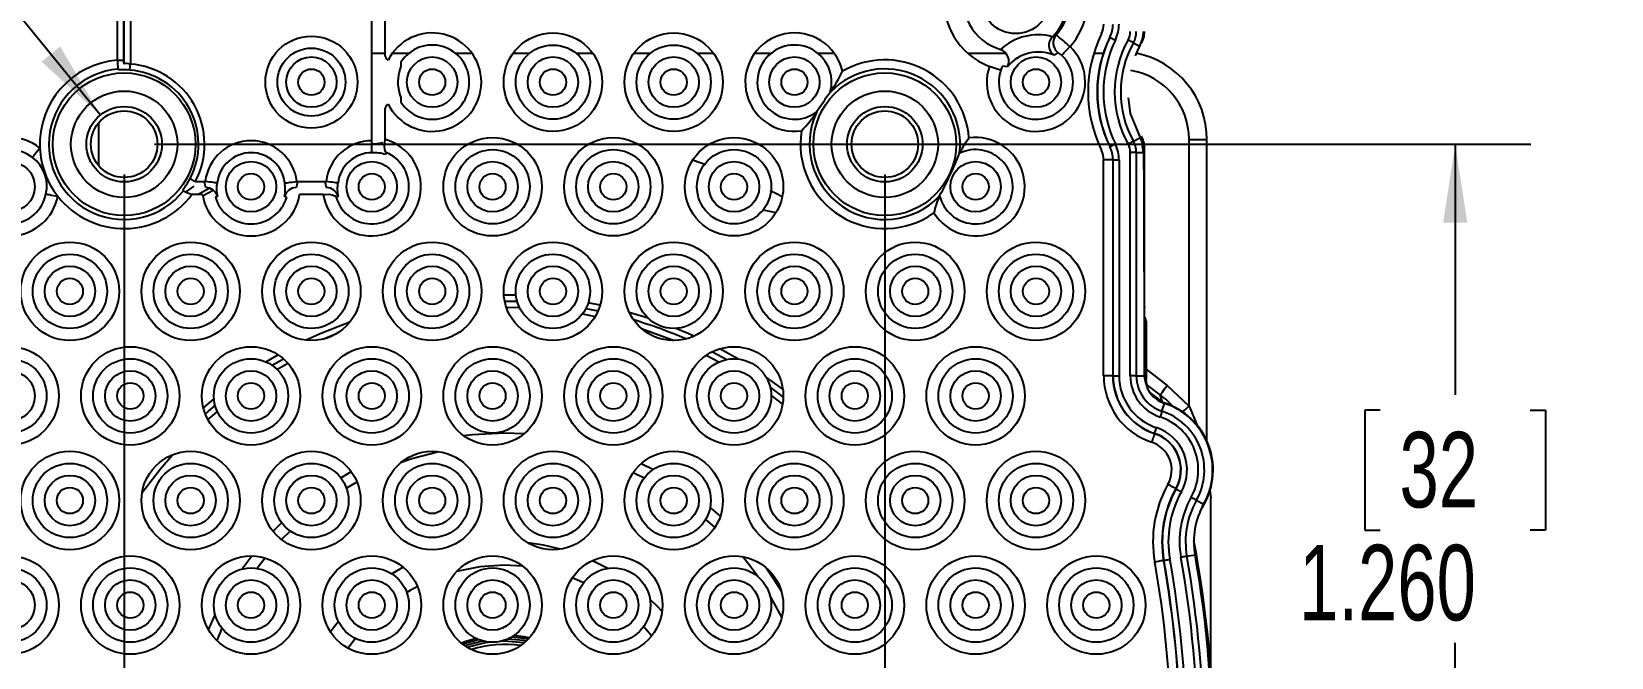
# Model space of a CAD drawing. Extents: x 0.3 to 16.8, y 0.3 to 10.8.
# Drawn here: x 1.963 to 4.58, y 7.27 to 8.306 of the extents above; entities that cross this region are included whole.
import ezdxf
from ezdxf.enums import TextEntityAlignment as Align

# ---------------------------------------------------------------- set-up
doc = ezdxf.new("R2010")
doc.units = 0
doc.layers.get('0').update_dxf_attribs({"linetype": 'CONTINUOUS'})
doc.layers.add('FORMAT', color=7, linetype='CONTINUOUS')
doc.dimstyles.new('SLDDIMSTYLE0', dxfattribs={"dimtxt": 0.125, "dimasz": 0.13, "dimexe": 0, "dimexo": 0.0625, "dimgap": 0.03125, "dimtad": 0, "dimtih": 1, "dimtoh": 1, "dimrnd": 1e-09, "dimzin": 4, "dimsah": 1, "dimcen": 0.09, "dimazin": 3, "dimtfac": 1, "dimtofl": 0, "dimtmove": 0, "dimatfit": 3})
doc.dimstyles.new('SLDDIMSTYLE1', dxfattribs={"dimtxt": 0.125, "dimasz": 0.13, "dimexe": 0, "dimexo": 0.0625, "dimgap": 0.03125, "dimtad": 0, "dimtih": 1, "dimtoh": 1, "dimrnd": 1e-09, "dimzin": 12, "dimsah": 1, "dimcen": 0, "dimazin": 3, "dimtfac": 1, "dimtofl": 0, "dimtmove": 0, "dimatfit": 3})

# ---------------------------------------------------------------- blocks, each defined once
blk = doc.blocks.new('_D')
at = {"layer": 'FORMAT'}
for p, q in [((2.1168, 8.0693), (2.1168, 5.4098)), ((3.3766, 8.0693), (3.3766, 5.4098)), ((2.613, 5.7148), (2.5876, 5.7148)), ((2.5876, 5.7148), (2.5876, 5.5164)), ((2.8612, 5.7148), (2.8865, 5.7148)), ((2.8865, 5.7148), (2.8865, 5.5164)), ((2.1168, 5.5348), (2.4069, 5.5348)), ((3.3766, 5.5348), (3.0672, 5.5348)), ((2.5876, 5.5164), (2.613, 5.5164)), ((2.8865, 5.5164), (2.8612, 5.5164))]:
    blk.add_line(p, q, dxfattribs=at)
for points in [[(2.1168, 5.5348), (2.2468, 5.5148), (2.2468, 5.5548)], [(3.3766, 5.5348), (3.2466, 5.5548), (3.2466, 5.5148)]]:
    blk.add_solid(points, dxfattribs=at)
at = {"layer": 'FORMAT', "width": 0.7}
for s, p in [('32', (2.6447, 5.5164, 2.0588)), ('1.260', (2.4785, 5.3294, 2.0588))]:
    blk.add_text(s, height=0.125, dxfattribs=at).set_placement(p, align=Align.BOTTOM_LEFT)
blk = doc.blocks.new('_D_1')
at = {"layer": 'FORMAT'}
for p, q in [((2.1668, 8.1193), (4.4463, 8.1193)), ((4.3213, 8.1193), (4.3213, 7.7043)), ((4.1972, 7.6789), (4.1718, 7.6789)), ((4.1718, 7.6789), (4.1718, 7.4804)), ((4.4454, 7.6789), (4.4708, 7.6789)), ((4.4708, 7.6789), (4.4708, 7.4804)), ((4.1718, 7.4804), (4.1972, 7.4804)), ((4.4708, 7.4804), (4.4454, 7.4804)), ((4.3213, 6.8595), (4.3213, 7.2934)), ((2.1668, 6.8595), (4.4463, 6.8595))]:
    blk.add_line(p, q, dxfattribs=at)
for points in [[(4.3213, 8.1193), (4.3013, 7.9893), (4.3413, 7.9893)], [(4.3213, 6.8595), (4.3413, 6.9895), (4.3013, 6.9895)]]:
    blk.add_solid(points, dxfattribs=at)
at = {"layer": 'FORMAT', "width": 0.7}
for s, p in [('32', (4.229, 7.4804, 2.0588)), ('1.260', (4.0627, 7.2934, 2.0588))]:
    blk.add_text(s, height=0.125, dxfattribs=at).set_placement(p, align=Align.BOTTOM_LEFT)
blk = doc.blocks.new('_D_2')
at = {"layer": 'FORMAT'}
for p, q in [((2.2209, 10.6689), (2.1955, 10.6689)), ((2.1955, 10.6689), (2.1955, 10.4704)), ((2.6076, 10.6689), (2.633, 10.6689)), ((2.633, 10.6689), (2.633, 10.4704)), ((2.1955, 10.4704), (2.2209, 10.4704)), ((2.633, 10.4704), (2.6076, 10.4704)), ((2.0773, 8.1678), (0.508, 10.0966)), ((0.508, 10.0966), (1.6487, 10.0966))]:
    blk.add_line(p, q, dxfattribs=at)
blk.add_solid([(2.0773, 8.1678), (2.0108, 8.2812), (1.9798, 8.256)], dxfattribs=at)
for s, width, p in [('3.18', 0.7, (2.2526, 10.4704, 2.0588)), ('4x ', 0.7, (1.889, 10.2853, 2.0588)), ('%%c', 0.7, (2.1076, 10.2834, 2.0588)), ('.125', 0.7, (2.2961, 10.2834, 2.0588)), ('For #6 or M3.5 ', 0.606667, (1.7147, 10.085, 2.0588)), ('Thread-Cutters', 0.7, (1.7112, 9.8865, 2.0588)), ('For mounting 40mm Fan', 0.65, (1.333, 9.6881, 2.0588))]:
    blk.add_text(s, height=0.125, dxfattribs=dict(at, width=width)).set_placement(p, align=Align.BOTTOM_LEFT)

msp = doc.modelspace()

# ---------------------------------------------------------------- linework, layer by layer
at = {"color": 7, "linetype": 'CONTINUOUS'}
for p, q in [((2.1056, 8.2586), (2.1056, 8.4047)), ((2.1156, 8.4106), (2.1156, 8.2586)), ((2.117, 8.2524), (2.117, 8.4114)), ((2.127, 8.399), (2.127, 8.252)), ((3.7883, 8.2873), (3.7986, 8.2816)), ((3.7883, 8.1243), (3.7988, 8.1301)), ((3.8052, 8.1058), (3.8034, 8.1159)), ((3.8053, 8.1131), (3.8044, 8.1131)), ((3.8053, 8.1131), (3.8067, 8.1131)), ((3.8067, 7.8504), (3.8067, 8.1131)), ((3.8805, 7.6855), (3.8805, 8.127)), ((3.9101, 7.6276), (3.9101, 8.127)), ((3.5004, 8.1045), (3.5005, 8.1053)), ((3.739, 7.7359), (3.739, 8.0933)), ((3.754, 8.0933), (3.754, 7.7359)), ((3.7545, 7.7359), (3.7545, 8.0933)), ((3.7545, 8.0933), (3.7645, 8.0933)), ((3.7645, 8.0933), (3.7645, 7.7359)), ((3.7831, 7.7359), (3.7831, 8.1058)), ((3.7931, 8.1058), (3.7831, 8.1058)), ((3.7931, 8.1058), (3.7931, 7.7359)), ((3.7931, 8.1058), (3.8052, 8.1058)), ((3.4667, 8.0331), (3.4673, 8.0337)), ((3.1749, 8.0105), (3.1963, 8.0063)), ((3.8059, 7.9757), (3.8059, 7.9759)), ((2.7467, 7.8595), (2.7676, 7.8592)), ((2.7497, 7.8496), (2.7714, 7.8492)), ((2.8756, 7.8383), (2.8969, 7.8342)), ((2.8814, 7.8473), (2.9016, 7.8433)), ((3.8092, 7.8261), (3.8077, 7.8324)), ((3.8092, 7.8261), (3.8092, 7.8242)), ((3.8092, 7.8242), (3.8092, 7.7295)), ((2.446, 7.7965), (2.4697, 7.8064)), ((3.091, 7.7757), (3.1149, 7.7629)), ((2.3618, 7.7532), (2.3804, 7.7639)), ((2.3699, 7.7465), (2.3877, 7.7567)), ((3.0809, 7.7698), (3.1019, 7.7588)), ((3.754, 7.7359), (3.739, 7.7359)), ((3.7545, 7.7359), (3.754, 7.7359)), ((3.7545, 7.7359), (3.7645, 7.7359)), ((3.7931, 7.7359), (3.7831, 7.7359)), ((3.7931, 7.7359), (3.8068, 7.7359)), ((3.8068, 7.7359), (3.8068, 7.7359)), ((3.8081, 7.7295), (3.8092, 7.7295)), ((3.8444, 7.7198), (3.8805, 7.6855)), ((3.1884, 7.7034), (3.2072, 7.6889)), ((3.8139, 7.7095), (3.8366, 7.6923)), ((3.8366, 7.6923), (3.8326, 7.7041)), ((3.8356, 7.6771), (3.8399, 7.6901)), ((3.837, 7.6912), (3.8372, 7.6918)), ((3.8234, 7.6404), (3.8233, 7.64)), ((2.7358, 7.6215), (2.7234, 7.6211)), ((2.9779, 7.5665), (2.9596, 7.5753)), ((3.8589, 7.5487), (3.8585, 7.5489)), ((3.9147, 7.547), (3.9164, 7.5332)), ((3.8926, 7.5298), (3.9046, 7.523)), ((3.9164, 7.2502), (3.9164, 7.5332)), ((2.3918, 7.4788), (2.3775, 7.4645)), ((3.8768, 7.4369), (3.8903, 7.4393)), ((3.8905, 7.4393), (3.8915, 7.4395)), ((3.8388, 7.4301), (3.8383, 7.4301)), ((3.2059, 7.3363), (3.1861, 7.3726)), ((2.2788, 7.3178), (2.2702, 7.2975)), ((2.7436, 7.2969), (2.7467, 7.297))]:
    msp.add_line(p, q, dxfattribs=at)
at = {"color": 144, "linetype": 'CONTINUOUS'}
for p, q in [((2.5272, 8.1252), (2.5272, 8.3676)), ((2.5486, 8.3711), (2.5486, 8.2675)), ((3.7494, 8.2961), (3.749, 8.2963)), ((2.5486, 8.2695), (2.5272, 8.2695)), ((2.5875, 8.2695), (2.5605, 8.2695)), ((2.6932, 8.2695), (2.6662, 8.2695)), ((2.7875, 8.2695), (2.7605, 8.2695)), ((2.8932, 8.2695), (2.8662, 8.2695)), ((2.9875, 8.2695), (2.9605, 8.2695)), ((3.0932, 8.2695), (3.0662, 8.2695)), ((3.1875, 8.2695), (3.1605, 8.2695)), ((3.2932, 8.2695), (3.2662, 8.2695)), ((3.5777, 8.2695), (3.5146, 8.2695)), ((3.7382, 8.2695), (3.7224, 8.2695)), ((2.1056, 8.2586), (2.1156, 8.2586)), ((2.1156, 8.2536), (2.117, 8.2524)), ((3.5797, 8.2476), (3.5719, 8.2486)), ((3.2869, 8.206), (3.2859, 8.2048)), ((2.5486, 8.1768), (2.5486, 8.1275)), ((3.2642, 8.1733), (3.2635, 8.1719)), ((2.0742, 8.1542), (2.0742, 8.0844)), ((2.5271, 8.1199), (2.5318, 8.1201)), ((2.5318, 8.1201), (2.5453, 8.1224)), ((2.5486, 8.1275), (2.5478, 8.1218)), ((3.7494, 8.1155), (3.749, 8.1153)), ((3.0596, 8.093), (3.0804, 8.0858)), ((3.754, 8.0933), (3.739, 8.0933)), ((3.7545, 8.0933), (3.754, 8.0933)), ((1.9824, 8.0809), (1.9797, 8.0809)), ((2.2193, 8.0402), (2.2326, 8.0496)), ((2.2464, 8.036), (2.229, 8.036)), ((2.2346, 8.0574), (2.2511, 8.0574)), ((2.2585, 8.0464), (2.2391, 8.036)), ((2.2467, 8.0341), (2.2642, 8.0434)), ((2.4026, 8.0574), (2.4511, 8.0574)), ((2.4464, 8.036), (2.4073, 8.036)), ((2.4464, 8.036), (2.4498, 8.0363)), ((3.8067, 7.8504), (3.8065, 7.85)), ((3.8067, 7.8327), (3.8066, 7.8324)), ((3.8068, 7.8306), (3.8066, 7.8302)), ((3.8067, 7.8327), (3.8068, 7.8306)), ((2.7467, 7.6413), (2.7795, 7.6403)), ((2.9732, 7.5907), (2.9932, 7.5808)), ((2.3118, 7.4158), (2.3281, 7.4376)), ((2.7768, 7.4205), (2.7467, 7.422)), ((2.2563, 7.3154), (2.2674, 7.3402)), ((2.9904, 7.3051), (2.9771, 7.3206))]:
    msp.add_line(p, q, dxfattribs=at)
at = {"color": 8, "linetype": 'CONTINUOUS'}
for p, q in [((3.8011, 8.2866), (3.8015, 8.2864)), ((3.8805, 8.127), (3.9101, 8.127)), ((3.806, 7.985), (3.8058, 7.9842)), ((2.905, 7.8526), (2.8853, 7.8565)), ((2.9845, 7.8311), (2.9533, 7.8407)), ((2.3719, 7.7704), (2.3519, 7.7587)), ((3.2076, 7.7135), (3.1799, 7.7337)), ((2.2655, 7.6976), (2.2478, 7.6826)), ((3.837, 7.6912), (3.837, 7.6912)), ((3.8898, 7.4425), (3.8905, 7.4393)), ((3.8905, 7.4393), (3.8903, 7.4393))]:
    msp.add_line(p, q, dxfattribs=at)
at = {"color": 7, "linetype": 'CONTINUOUS'}
for points in [[(3.6541, 8.2973), (3.6573, 8.2988), (3.6603, 8.3003)], [(3.7494, 8.2961), (3.7496, 8.296), (3.7501, 8.2958), (3.7509, 8.2954), (3.7521, 8.2948), (3.7534, 8.2942), (3.755, 8.2934), (3.7566, 8.2926), (3.7584, 8.2917)], [(3.6633, 8.271), (3.6602, 8.2688), (3.6569, 8.2665)], [(3.6694, 8.2665), (3.6698, 8.2669), (3.6707, 8.2678), (3.672, 8.2692), (3.6737, 8.271), (3.6758, 8.2732), (3.6781, 8.2756), (3.6806, 8.2782), (3.6833, 8.281)], [(3.7883, 8.2873), (3.7881, 8.2874), (3.7876, 8.2877), (3.7868, 8.2882), (3.7857, 8.2888), (3.7844, 8.2895), (3.7829, 8.2903), (3.7812, 8.2913), (3.7796, 8.2922)], [(3.7993, 8.1313), (3.7834, 8.1703), (3.7801, 8.1959)], [(3.7494, 8.1155), (3.7496, 8.1156), (3.7501, 8.1158), (3.7509, 8.1162), (3.7521, 8.1168), (3.7534, 8.1174), (3.755, 8.1182), (3.7566, 8.119), (3.7584, 8.1198)], [(3.7883, 8.1243), (3.7881, 8.1241), (3.7876, 8.1239), (3.7868, 8.1234), (3.7857, 8.1228), (3.7844, 8.1221), (3.7829, 8.1212), (3.7812, 8.1203), (3.7796, 8.1194)], [(3.8042, 8.1131), (3.8032, 8.1216), (3.7993, 8.1313)], [(2.2709, 8.0552), (2.2704, 8.0553), (2.2691, 8.0554), (2.2672, 8.0556), (2.2648, 8.0559), (2.2618, 8.0562), (2.2585, 8.0566), (2.2548, 8.057), (2.2511, 8.0574)], [(2.3828, 8.0552), (2.3833, 8.0553), (2.3846, 8.0554), (2.3865, 8.0556), (2.3889, 8.0559), (2.3919, 8.0562), (2.3953, 8.0566), (2.3989, 8.057), (2.4026, 8.0574)], [(2.4709, 8.0552), (2.4704, 8.0553), (2.4691, 8.0554), (2.4672, 8.0556), (2.4648, 8.0559), (2.4618, 8.0562), (2.4585, 8.0566), (2.4548, 8.057), (2.4511, 8.0574)], [(3.8092, 7.8242), (3.8081, 7.8271), (3.807, 7.83), (3.8068, 7.8306)], [(2.9738, 7.8139), (3.0191, 7.7976), (3.0275, 7.7943)], [(3.8326, 7.7041), (3.8329, 7.7045), (3.8337, 7.7055), (3.8348, 7.707), (3.8363, 7.709), (3.838, 7.7113), (3.84, 7.714), (3.8422, 7.7169), (3.8444, 7.7198)], [(3.1867, 7.7168), (3.1875, 7.7162), (3.2083, 7.7005)], [(3.829, 7.6953), (3.8313, 7.6941), (3.8372, 7.6918)], [(2.2511, 7.6724), (2.2566, 7.6772), (2.2675, 7.6864)], [(2.2555, 7.6632), (2.263, 7.6697), (2.2711, 7.6766)], [(3.8356, 7.6771), (3.8355, 7.6769), (3.8353, 7.6763), (3.835, 7.6754), (3.8346, 7.6742), (3.8341, 7.6728), (3.8336, 7.6712), (3.833, 7.6694), (3.8324, 7.6676)], [(3.8234, 7.6404), (3.8235, 7.6406), (3.8237, 7.6412), (3.824, 7.6421), (3.8244, 7.6433), (3.8248, 7.6447), (3.8254, 7.6463), (3.826, 7.6481), (3.8266, 7.6499)], [(3.8233, 7.64), (3.8232, 7.6397), (3.8229, 7.6389), (3.8224, 7.6375), (3.8219, 7.6358), (3.8212, 7.6336), (3.8203, 7.6312), (3.8195, 7.6285), (3.8186, 7.6258)], [(2.1465, 7.5425), (2.1764, 7.5812), (2.197, 7.6051)], [(2.6381, 7.61), (2.5933, 7.5982), (2.5747, 7.5919)], [(2.5025, 7.5597), (2.4981, 7.5573), (2.4849, 7.5497)], [(3.8585, 7.5489), (3.8583, 7.549), (3.8575, 7.5495), (3.8563, 7.5502), (3.8546, 7.5511), (3.8527, 7.5522), (3.8504, 7.5535), (3.848, 7.5548), (3.8455, 7.5562)], [(3.8589, 7.5487), (3.8591, 7.5486), (3.8596, 7.5483), (3.8605, 7.5478), (3.8615, 7.5472), (3.8628, 7.5465), (3.8643, 7.5456), (3.866, 7.5447), (3.8676, 7.5438)], [(3.8926, 7.5298), (3.8924, 7.5299), (3.8919, 7.5301), (3.8911, 7.5306), (3.89, 7.5312), (3.8887, 7.532), (3.8872, 7.5328), (3.8855, 7.5337), (3.8839, 7.5347)], [(3.0951, 7.4849), (3.0803, 7.4981), (3.08, 7.4984)], [(2.8396, 7.4488), (2.8113, 7.4553), (2.7854, 7.4592)], [(2.3505, 7.4341), (2.3416, 7.423), (2.3369, 7.4168)], [(3.166, 7.4035), (3.1517, 7.423), (3.141, 7.4364)], [(3.8388, 7.4301), (3.839, 7.4302), (3.8396, 7.4303), (3.8405, 7.4304), (3.8417, 7.4307), (3.8432, 7.4309), (3.8449, 7.4312), (3.8467, 7.4316), (3.8486, 7.4319)], [(3.8768, 7.4369), (3.8766, 7.4368), (3.876, 7.4367), (3.8751, 7.4366), (3.8738, 7.4364), (3.8724, 7.4361), (3.8707, 7.4358), (3.8688, 7.4355), (3.8669, 7.4351)], [(3.8905, 7.4459), (3.8915, 7.4396), (3.8915, 7.4395)], [(2.5789, 7.4188), (2.5614, 7.4086), (2.5602, 7.4078)], [(2.9177, 7.4169), (2.8937, 7.4291), (2.8921, 7.4298)], [(3.8383, 7.4301), (3.838, 7.43), (3.8371, 7.4299), (3.8358, 7.4296), (3.8339, 7.4293), (3.8317, 7.4289), (3.8292, 7.4284), (3.8264, 7.428), (3.8236, 7.4274)], [(3.0076, 7.3455), (2.9993, 7.3544), (2.9876, 7.3659)], [(2.4717, 7.329), (2.4659, 7.3215), (2.4586, 7.3116)], [(2.6847, 7.2864), (2.715, 7.2943), (2.7198, 7.295)], [(2.7467, 7.297), (2.7784, 7.2943), (2.7796, 7.294)]]:
    msp.add_lwpolyline(points, dxfattribs=at)
at = {"color": 144, "linetype": 'CONTINUOUS'}
for points in [[(2.1077, 8.2424), (2.1074, 8.2427), (2.1065, 8.2436)], [(2.1262, 8.242), (2.1262, 8.2422), (2.1263, 8.2428), (2.1263, 8.2438), (2.1264, 8.245), (2.1265, 8.2465), (2.1267, 8.2482), (2.1268, 8.2501), (2.127, 8.252)], [(2.5752, 8.2555), (2.5751, 8.2513), (2.575, 8.2478)], [(3.5686, 8.2418), (3.568, 8.242), (3.5669, 8.2424), (3.5651, 8.243), (3.5627, 8.2438), (3.5599, 8.2447), (3.5567, 8.2458), (3.5532, 8.247), (3.5496, 8.2482)], [(2.5704, 8.2286), (2.5701, 8.2237), (2.5703, 8.2159)], [(2.575, 8.1965), (2.5751, 8.192), (2.5752, 8.1888)], [(1.9772, 8.113), (1.9748, 8.1101), (1.9726, 8.1072), (1.9705, 8.1046), (1.9687, 8.1022), (1.9671, 8.1003), (1.9659, 8.0988), (1.9652, 8.0978), (1.9648, 8.0973)], [(2.5271, 8.1052), (2.5271, 8.1058), (2.5271, 8.107), (2.5271, 8.1089), (2.5271, 8.1114), (2.5271, 8.1144), (2.5271, 8.1178), (2.5271, 8.1214), (2.5272, 8.1252)], [(2.5478, 8.1218), (2.5473, 8.116), (2.5479, 8.1104), (2.549, 8.1074), (2.5498, 8.1064), (2.5502, 8.106), (2.5504, 8.1058), (2.5505, 8.1057), (2.5506, 8.1057), (2.5507, 8.1057)], [(3.8053, 8.1131), (3.805, 8.1125), (3.8042, 8.112)], [(2.5507, 8.1057), (2.5499, 8.1037), (2.5494, 8.1022)], [(2.2346, 8.0574), (2.2329, 8.0583), (2.2312, 8.0592), (2.2297, 8.06), (2.2284, 8.0607), (2.2273, 8.0613), (2.2264, 8.0617), (2.2259, 8.062), (2.2257, 8.0621)], [(1.9872, 8.037), (1.9877, 8.0369), (1.989, 8.0366), (1.9908, 8.0362), (1.9933, 8.0358), (1.9962, 8.0352), (1.9995, 8.0345), (2.0031, 8.0338), (2.0068, 8.0331)], [(2.2149, 8.0423), (2.2148, 8.0424), (2.2142, 8.0436)], [(2.2521, 8.0474), (2.2522, 8.0479), (2.2521, 8.048), (2.2515, 8.0496), (2.2507, 8.0521), (2.2505, 8.0544), (2.2506, 8.0552), (2.2511, 8.0574)], [(2.2713, 8.0329), (2.2693, 8.0323), (2.2678, 8.0318)], [(2.3859, 8.0318), (2.3839, 8.0324), (2.3824, 8.0329)], [(2.4026, 8.0574), (2.4031, 8.055), (2.4032, 8.0542), (2.4028, 8.0514), (2.402, 8.0491), (2.4015, 8.0478), (2.4016, 8.0474)], [(2.4498, 8.0363), (2.4555, 8.0364), (2.461, 8.0357), (2.4658, 8.0339), (2.466, 8.0338), (2.4671, 8.0329), (2.4675, 8.0324), (2.4676, 8.0321), (2.4677, 8.0319), (2.4678, 8.0318), (2.4678, 8.0318)], [(2.4521, 8.0474), (2.4522, 8.0479), (2.4521, 8.048), (2.4515, 8.0496), (2.4507, 8.0521), (2.4505, 8.0544), (2.4506, 8.0552), (2.4511, 8.0574)], [(2.4713, 8.0329), (2.4693, 8.0323), (2.4678, 8.0318)], [(3.1868, 8.0424), (3.1982, 8.0373), (3.2052, 8.0335)], [(3.8065, 7.8493), (3.8066, 7.8488), (3.8065, 7.8486)], [(3.8081, 7.7299), (3.8081, 7.7299), (3.8081, 7.7295)], [(2.6785, 7.637), (2.6937, 7.6387), (2.7467, 7.6413)], [(2.4755, 7.567), (2.4923, 7.5766), (2.493, 7.5769)], [(3.0873, 7.518), (3.0886, 7.5169), (3.1041, 7.5034)], [(2.3634, 7.4782), (2.3659, 7.4808), (2.3776, 7.4925)], [(2.7467, 7.422), (2.7059, 7.4193), (2.6673, 7.4117)], [(3.18, 7.4179), (3.1935, 7.398), (3.2049, 7.3795)], [(2.6024, 7.3867), (2.5904, 7.3801), (2.5848, 7.3768)], [(2.8777, 7.3931), (2.8663, 7.3982), (2.8589, 7.4011)], [(2.4997, 7.3009), (2.4988, 7.2997), (2.4879, 7.2846)], [(2.7, 7.3008), (2.6827, 7.2957), (2.6753, 7.293)], [(2.7878, 7.302), (2.7791, 7.3037), (2.7622, 7.3058)]]:
    msp.add_lwpolyline(points, dxfattribs=at)
at = {"color": 8, "linetype": 'CONTINUOUS'}
for points in [[(2.7657, 7.8691), (2.7467, 7.8693), (2.7456, 7.8693)], [(2.4904, 7.8248), (2.4414, 7.8053), (2.4184, 7.7947)], [(3.0604, 7.8015), (3.0519, 7.8053), (3.0304, 7.8143)], [(3.133, 7.7637), (3.1083, 7.7777), (3.1031, 7.7805)], [(3.8092, 7.7468), (3.8222, 7.7367), (3.8444, 7.7198)], [(3.8326, 7.7041), (3.8102, 7.7212), (3.81, 7.7213)], [(3.8695, 7.6763), (3.87, 7.6767), (3.8723, 7.6786), (3.8749, 7.6808), (3.8777, 7.6831), (3.8805, 7.6855)], [(3.8805, 7.6855), (3.8943, 7.6524), (3.8948, 7.6502)], [(3.8915, 7.4395), (3.8892, 7.4476), (3.8891, 7.4477)], [(2.7529, 7.3004), (2.7781, 7.2979), (2.783, 7.297)], [(2.7589, 7.3036), (2.7787, 7.3014), (2.7859, 7.3)], [(2.6775, 7.2913), (2.6835, 7.2935), (2.7036, 7.2992)], [(2.6809, 7.2888), (2.6846, 7.2902), (2.71, 7.297)]]:
    msp.add_lwpolyline(points, dxfattribs=at)
at = {"color": 7, "linetype": 'CONTINUOUS'}
for centre, radius in [((3.5932, 8.3595), 0.057), ((2.4269, 8.2221), 0.0762), ((2.4269, 8.2221), 0.0563), ((2.4269, 8.2221), 0.0417), ((2.4269, 8.2221), 0.0217), ((2.6269, 8.2221), 0.0417), ((2.6269, 8.2221), 0.0217), ((2.8269, 8.2221), 0.0417), ((2.8269, 8.2221), 0.0217), ((3.0269, 8.2221), 0.0417), ((3.0269, 8.2221), 0.0217), ((3.2269, 8.2221), 0.0417), ((3.2269, 8.2221), 0.0217), ((3.6269, 8.2221), 0.0417), ((3.6269, 8.2221), 0.0217), ((2.1168, 8.1193), 0.1181), ((3.3766, 8.1193), 0.1181), ((2.1168, 8.1193), 0.0881), ((3.3766, 8.1193), 0.0881), ((2.1168, 8.1193), 0.0625), ((3.3766, 8.1193), 0.0625), ((2.7269, 8.0489), 0.0815), ((2.9269, 8.0489), 0.0815), ((1.9269, 8.0489), 0.0417), ((2.3269, 8.0489), 0.0417), ((2.5269, 8.0489), 0.0417), ((2.7269, 8.0489), 0.0615), ((2.7269, 8.0489), 0.0417), ((2.9269, 8.0489), 0.0615), ((2.9269, 8.0489), 0.0417), ((3.1269, 8.0489), 0.0417), ((3.5269, 8.0489), 0.0417), ((2.3269, 8.0489), 0.0217), ((2.5269, 8.0489), 0.0217), ((2.7269, 8.0489), 0.0217), ((2.9269, 8.0489), 0.0217), ((3.1269, 8.0489), 0.0217), ((3.5269, 8.0489), 0.0217), ((2.0269, 7.8757), 0.0815), ((2.6269, 7.8757), 0.0815), ((3.4269, 7.8757), 0.0815), ((3.6269, 7.8757), 0.0815), ((2.0269, 7.8757), 0.0615), ((2.6269, 7.8757), 0.0615), ((3.4269, 7.8757), 0.0615), ((3.6269, 7.8757), 0.0615), ((2.0269, 7.8757), 0.0417), ((2.2269, 7.8757), 0.0417), ((2.4269, 7.8757), 0.0417), ((2.6269, 7.8757), 0.0417), ((2.8269, 7.8757), 0.0417), ((3.0269, 7.8757), 0.0417), ((3.2269, 7.8757), 0.0417), ((3.4269, 7.8757), 0.0417), ((3.6269, 7.8757), 0.0417), ((2.0269, 7.8757), 0.0217), ((2.2269, 7.8757), 0.0217), ((2.4269, 7.8757), 0.0217), ((2.6269, 7.8757), 0.0217), ((2.8269, 7.8757), 0.0217), ((3.0269, 7.8757), 0.0217), ((3.2269, 7.8757), 0.0217), ((3.4269, 7.8757), 0.0217), ((3.6269, 7.8757), 0.0217), ((1.9269, 7.7025), 0.0815), ((2.1269, 7.7025), 0.0815), ((3.3269, 7.7025), 0.0815), ((3.5269, 7.7025), 0.0815), ((1.9269, 7.7025), 0.0615), ((2.1269, 7.7025), 0.0615), ((3.3269, 7.7025), 0.0615), ((3.5269, 7.7025), 0.0615), ((1.9269, 7.7025), 0.0417), ((2.1269, 7.7025), 0.0417), ((2.1269, 7.7025), 0.0217), ((2.3269, 7.7025), 0.0417), ((2.3269, 7.7025), 0.0217), ((2.5269, 7.7025), 0.0417), ((2.5269, 7.7025), 0.0217), ((2.7269, 7.7025), 0.0417), ((2.7269, 7.7025), 0.0217), ((2.9269, 7.7025), 0.0417), ((2.9269, 7.7025), 0.0217), ((3.1269, 7.7025), 0.0417), ((3.1269, 7.7025), 0.0217), ((3.3269, 7.7025), 0.0417), ((3.3269, 7.7025), 0.0217), ((3.5269, 7.7025), 0.0417), ((3.5269, 7.7025), 0.0217), ((2.0269, 7.5293), 0.0815), ((2.0269, 7.5293), 0.0615), ((3.4269, 7.5293), 0.0815), ((3.4269, 7.5293), 0.0615), ((3.6269, 7.5293), 0.0815), ((3.6269, 7.5293), 0.0615), ((2.0269, 7.5293), 0.0417), ((2.2269, 7.5293), 0.0417), ((2.4269, 7.5293), 0.0417), ((2.6269, 7.5293), 0.0417), ((2.8269, 7.5293), 0.0417), ((3.0269, 7.5293), 0.0417), ((3.2269, 7.5293), 0.0417), ((3.4269, 7.5293), 0.0417), ((3.6269, 7.5293), 0.0417), ((2.0269, 7.5293), 0.0217), ((2.2269, 7.5293), 0.0217), ((2.4269, 7.5293), 0.0217), ((2.6269, 7.5293), 0.0217), ((2.8269, 7.5293), 0.0217), ((3.0269, 7.5293), 0.0217), ((3.2269, 7.5293), 0.0217), ((3.4269, 7.5293), 0.0217), ((3.6269, 7.5293), 0.0217), ((1.9269, 7.3561), 0.0815), ((2.1269, 7.3561), 0.0815), ((3.3269, 7.3561), 0.0815), ((3.5269, 7.3561), 0.0815), ((3.7269, 7.3561), 0.0815), ((1.9269, 7.3561), 0.0615), ((2.1269, 7.3561), 0.0615), ((3.3269, 7.3561), 0.0615), ((3.5269, 7.3561), 0.0615), ((3.7269, 7.3561), 0.0615), ((1.9269, 7.3561), 0.0417), ((2.1269, 7.3561), 0.0417), ((2.3269, 7.3561), 0.0417), ((2.5269, 7.3561), 0.0417), ((2.7269, 7.3561), 0.0417), ((2.9269, 7.3561), 0.0417), ((3.1269, 7.3561), 0.0417), ((3.3269, 7.3561), 0.0417), ((3.5269, 7.3561), 0.0417), ((3.7269, 7.3561), 0.0417), ((2.1269, 7.3561), 0.0217), ((2.3269, 7.3561), 0.0217), ((2.5269, 7.3561), 0.0217), ((2.7269, 7.3561), 0.0217), ((2.9269, 7.3561), 0.0217), ((3.1269, 7.3561), 0.0217), ((3.3269, 7.3561), 0.0217), ((3.5269, 7.3561), 0.0217), ((3.7269, 7.3561), 0.0217)]:
    msp.add_circle(centre, radius, dxfattribs=at)
at = {"color": 144, "linetype": 'CONTINUOUS'}
for centre, radius in [((2.8269, 8.2221), 0.0815), ((3.0269, 8.2221), 0.0815), ((2.8269, 8.2221), 0.0615), ((3.0269, 8.2221), 0.0615), ((2.1168, 8.1193), 0.0551), ((3.3766, 8.1193), 0.0551), ((3.1269, 8.0489), 0.0815), ((3.1269, 8.0489), 0.0615), ((2.2269, 7.8757), 0.0815), ((2.4269, 7.8757), 0.0815), ((2.8269, 7.8757), 0.0815), ((3.0269, 7.8757), 0.0815), ((3.2269, 7.8757), 0.0815), ((2.2269, 7.8757), 0.0615), ((2.4269, 7.8757), 0.0615), ((2.8269, 7.8757), 0.0615), ((3.0269, 7.8757), 0.0615), ((3.2269, 7.8757), 0.0615), ((2.3269, 7.7025), 0.0815), ((2.5269, 7.7025), 0.0815), ((2.7269, 7.7025), 0.0815), ((2.9269, 7.7025), 0.0815), ((3.1269, 7.7025), 0.0815), ((2.3269, 7.7025), 0.0615), ((2.5269, 7.7025), 0.0615), ((2.7269, 7.7025), 0.0615), ((2.9269, 7.7025), 0.0615), ((3.1269, 7.7025), 0.0615), ((2.2269, 7.5293), 0.0815), ((2.2269, 7.5293), 0.0615), ((2.4269, 7.5293), 0.0815), ((2.4269, 7.5293), 0.0615), ((2.6269, 7.5293), 0.0815), ((2.6269, 7.5293), 0.0615), ((2.8269, 7.5293), 0.0815), ((2.8269, 7.5293), 0.0615), ((3.0269, 7.5293), 0.0815), ((3.0269, 7.5293), 0.0615), ((3.2269, 7.5293), 0.0815), ((3.2269, 7.5293), 0.0615), ((2.3269, 7.3561), 0.0815), ((2.5269, 7.3561), 0.0815), ((2.7269, 7.3561), 0.0815), ((2.9269, 7.3561), 0.0815), ((3.1269, 7.3561), 0.0815), ((2.3269, 7.3561), 0.0615), ((2.5269, 7.3561), 0.0615), ((2.7269, 7.3561), 0.0615), ((2.9269, 7.3561), 0.0615), ((3.1269, 7.3561), 0.0615)]:
    msp.add_circle(centre, radius, dxfattribs=at)
at = {"color": 7, "linetype": 'CONTINUOUS'}
for centre, radius, start, end in [((3.5932, 8.3595), 0.1195, 318.9301, 83.1288), ((3.5932, 8.3595), 0.087, 314.4523, 102.8899), ((3.5932, 8.3595), 0.0895, 318.5878, 99.9548), ((3.6302, 8.2086), 0.0919, 74.8935, 132.6721), ((3.6682, 8.2831), 0.02, 134.5689, 235.8226), ((3.6753, 8.2871), 0.02, 138.6912, 233.2249), ((3.4523, 8.0296), 0.3413, 47.4321, 52.4695), ((3.9351, 8.2058), 0.2065, 154.0596, 205.9404), ((3.7038, 8.3183), 0.0607, 334.0596, 0), ((3.7551, 8.3058), 0.028, 330.9454, 0), ((3.7551, 8.3058), 0.038, 330.9454, 0), ((3.7551, 8.3058), 0.0498, 330.9454, 0), ((3.7678, 8.3058), 0.0389, 330.04, 0), ((3.6269, 8.2221), 0.0815, 161.3664, 46.1992), ((3.6308, 8.2063), 0.0657, 66.5289, 141.0367), ((3.6544, 8.2525), 0.0206, 43.0235, 64.23), ((3.9351, 8.2058), 0.1965, 154.0596, 205.9404), ((3.9351, 8.2058), 0.1779, 150.9454, 209.0546), ((3.9351, 8.2058), 0.1679, 150.9454, 209.0546), ((3.9351, 8.2058), 0.1561, 150.9454, 157.4625), ((3.7642, 8.127), 0.1459, 0, 78.6953), ((2.1168, 8.1193), 0.1397, 94.5953, 182.5632), ((2.1168, 8.1193), 0.1247, 94.7296, 321.8742), ((2.1168, 8.1193), 0.1231, 332.294, 85.6026), ((2.1168, 8.1193), 0.1331, 332.294, 85.6026), ((3.3766, 8.1193), 0.1247, 353.5531, 135.9731), ((3.3766, 8.1193), 0.1397, 4.2657, 120.1847), ((3.6269, 8.2221), 0.0615, 161.3664, 46.1992), ((3.7108, 7.8897), 0.529, 143.4459, 147.5853), ((3.3766, 8.1193), 0.1247, 155.0581, 316.2689), ((3.3766, 8.1193), 0.1397, 170.8465, 305.5563), ((1.9269, 8.0489), 0.0815, 51.8812, 348.7754), ((2.3269, 8.0489), 0.0762, 6.3844, 173.6156), ((2.5269, 8.0489), 0.0815, 189.1251, 74.5547), ((2.5269, 8.0489), 0.0762, 89.7746, 173.6156), ((3.5269, 8.0489), 0.0815, 212.1293, 97.6927), ((3.6668, 8.0174), 0.188, 143.3434, 152.1435), ((3.7038, 8.0933), 0.0607, 0, 25.9404), ((3.7551, 8.1058), 0.028, 0, 29.0546), ((3.7551, 8.1058), 0.038, 0, 29.0546), ((3.7678, 8.1131), 0.0389, 0, 29.96), ((42.3365, 8.2514), 38.5315, 180.20568, 180.39617), ((1.9269, 8.0489), 0.0615, 51.8812, 348.7754), ((2.3269, 8.0489), 0.0563, 6.3844, 173.6156), ((2.5269, 8.0489), 0.0615, 196.2123, 67.2367), ((2.5269, 8.0489), 0.0563, 89.7746, 173.6156), ((3.5269, 8.0489), 0.0615, 194.3245, 115.4975), ((2.9185, 8.3338), 0.6254, 331.3311, 338.4909), ((43.5465, 8.2506), 39.7416, 180.20876, 180.39625), ((2.1168, 8.1193), 0.1397, 218.0934, 323.422), ((2.3155, 8.0448), 0.0458, 166.8752, 194.991), ((2.3224, 8.0451), 0.0612, 348.5982, 9.5357), ((2.5155, 8.0448), 0.0458, 166.8752, 194.991), ((3.6148, 7.97), 0.1609, 156.9339, 167.2233), ((-36.2668, 7.708), 40.0737, 0.20365, 0.39613), ((-37.0554, 7.6965), 40.8623, 0.05532, 0.39162), ((2.7467, 7.1095), 0.75, 66.4057, 73.4258), ((-40.8961, 7.6907), 44.7031, 0.05035, 0.17928), ((3.8551, 7.7359), 0.116, 180, 251.6609), ((3.8551, 7.7359), 0.101, 180, 251.6609), ((3.8551, 7.7359), 0.1006, 180, 251.6609), ((3.8551, 7.7359), 0.0906, 180, 251.6609), ((3.8551, 7.7359), 0.072, 180, 251.6609), ((3.8551, 7.7359), 0.062, 180, 251.6609), ((3.8551, 7.736), 0.0483, 180.0651, 232.915), ((3.8485, 7.7295), 0.0394, 180, 200.5686), ((3.8551, 7.7359), 0.0482, 232.9219, 251.6609), ((3.8034, 7.5799), 0.0924, 330.6535, 71.6609), ((3.8034, 7.5799), 0.1024, 330.6535, 71.6609), ((3.8034, 7.5799), 0.1169, 325.8866, 73.1876), ((3.8034, 7.5799), 0.1161, 330.6535, 71.6609), ((3.8034, 7.5799), 0.0638, 330.6535, 71.6609), ((3.8034, 7.5799), 0.0738, 330.6535, 71.6609), ((3.8034, 7.5799), 0.0483, 330.6535, 71.6609), ((3.8034, 7.5799), 0.0633, 330.6535, 71.6609), ((4.0144, 7.4613), 0.1938, 150.6535, 190.0499), ((4.0144, 7.4613), 0.1788, 150.6535, 190.0499), ((4.0144, 7.4613), 0.1783, 150.6535, 190.0499), ((4.0144, 7.4613), 0.1683, 150.6535, 190.0499), ((4.0144, 7.4613), 0.1497, 150.6535, 190.0499), ((4.0144, 7.4613), 0.1397, 150.6535, 190.0499), ((4.0144, 7.4613), 0.126, 150.6535, 190.0499), ((2.0293, 7.1095), 1.8924, 348.8911, 10.7604), ((2.0293, 7.1095), 1.8477, 352.4011, 10.0499), ((2.0293, 7.1095), 1.8663, 350.9241, 10.0499), ((2.0293, 7.1095), 1.8763, 350.9241, 10.0499), ((2.0293, 7.1095), 1.8901, 348.8911, 10.0499), ((2.0293, 7.1095), 1.8902, 348.8911, 10.0499), ((2.0293, 7.1095), 1.8223, 352.4011, 10.0499), ((2.0293, 7.1095), 1.8373, 352.4011, 10.0499), ((2.0293, 7.1095), 1.8377, 352.4011, 10.0499), ((2.7467, 7.1095), 0.1816, 81.6038, 107.5833)]:
    msp.add_arc(centre, radius, start, end, dxfattribs=at)
at = {"color": 144, "linetype": 'CONTINUOUS'}
for centre, radius, start, end in [((3.5932, 8.3595), 0.087, 164.5653, 253.1133), ((3.5932, 8.3595), 0.1195, 173.6858, 248.6355), ((2.6269, 8.2221), 0.0815, 206.5531, 153.4469), ((3.2269, 8.2221), 0.0815, 12.7193, 278.3119), ((3.9351, 8.2058), 0.2219, 154.0596, 205.9404), ((3.9351, 8.2058), 0.2069, 154.0596, 205.9404), ((3.7038, 8.3183), 0.0353, 334.0596, 0), ((3.7038, 8.3183), 0.0507, 334.0596, 0), ((3.7678, 8.3058), 0.0372, 348.9212, 0), ((2.6269, 8.2221), 0.0615, 212.8197, 147.1803), ((3.2269, 8.2221), 0.0615, 343.6113, 307.4199), ((3.562, 8.257), 0.02, 331.743, 72.9966), ((2.6039, 8.2814), 0.4988, 182.6171, 184.3402), ((2.1153, 8.1613), 0.0814, 82.322, 95.3713), ((2.1896, 8.2573), 0.0741, 179.0425, 182.9185), ((2.1213, 8.2344), 0.0184, 72.1058, 103.5997), ((2.5586, 8.2675), 0.01, 179.8646, 242.547), ((2.7037, 8.2063), 0.1352, 162.1184, 170.5079), ((3.5872, 8.2369), 0.0193, 142.6281, 165.2488), ((2.7006, 8.2372), 0.132, 189.2754, 197.9527), ((3.0846, 8.3438), 0.2448, 325.7234, 334.9195), ((2.5586, 8.1768), 0.0101, 117.5066, 180.0822), ((3.062, 8.3114), 0.2451, 316.1183, 325.3013), ((2.1168, 8.1193), 0.1397, 182.5632, 218.0934), ((3.7038, 8.0933), 0.0507, 0, 25.9404), ((1.9304, 8.0503), 0.0583, 346.8275, 53.8292), ((2.5302, 8.0446), 0.0607, 71.6049, 92.9673), ((3.7038, 8.0933), 0.0353, 0, 25.9404), ((0.5868, 9.0686), 1.9234, 327.7948, 328.4442), ((2.3263, 8.2741), 0.2572, 244.3296, 247.7642), ((2.3269, 8.0489), 0.0815, 189.1251, 350.8749), ((2.2521, 8.0274), 0.02, 16.0458, 89.9211), ((2.4016, 8.0274), 0.02, 90.079, 163.9543), ((2.4521, 8.0274), 0.02, 16.0457, 89.9211), ((2.3269, 8.0489), 0.0615, 196.2123, 343.7877), ((3.7967, 7.7296), 0.0114, 353.2941, 359.442), ((3.8031, 7.7288), 0.00496, 354.0982, 2.1017)]:
    msp.add_arc(centre, radius, start, end, dxfattribs=at)
at = {"color": 8, "linetype": 'CONTINUOUS'}
for centre, radius, start, end in [((3.7642, 8.127), 0.1163, 0, 80.2772), ((3.7392, 7.5764), 0.1582, 42.5675, 53.8149), ((3.8034, 7.5799), 0.1163, 328.3699, 73.1876)]:
    msp.add_arc(centre, radius, start, end, dxfattribs=at)

# ---------------------------------------------------------------- dimensions: what is measured, and where the dimension line sits
at = {"layer": 'FORMAT'}
dim = msp.add_diameter_dim_2p(p1=(2.156196, 8.070814), p2=(2.077308, 8.167775), text='4x <>\\PFor #6 or M3.5 \\PThread-Cutters\\PFor mounting 40mm Fan', dimstyle='SLDDIMSTYLE1', dxfattribs=at)
dim.commit()
dim.dimension.update_dxf_attribs({"geometry": '_D_2', "text_midpoint": (2.304939, 10.191166), "dimtype": 163})
dim = msp.add_linear_dim(base=(3.3766, 5.5348), p1=(2.1168, 8.1193), p2=(3.3766, 8.1193), dimstyle='SLDDIMSTYLE0', dxfattribs=at)
dim.commit()
dim.dimension.update_dxf_attribs({"geometry": '_D', "text_midpoint": (2.7371, 5.5348), "dimtype": 160})
dim = msp.add_linear_dim(base=(4.3213, 6.8595), p1=(2.1168, 8.1193), p2=(2.1168, 6.8595), angle=90, dimstyle='SLDDIMSTYLE0', dxfattribs=at)
dim.commit()
dim.dimension.update_dxf_attribs({"geometry": '_D_1', "text_midpoint": (4.3213, 7.4988), "dimtype": 160})

doc.saveas('drawing.dxf')
